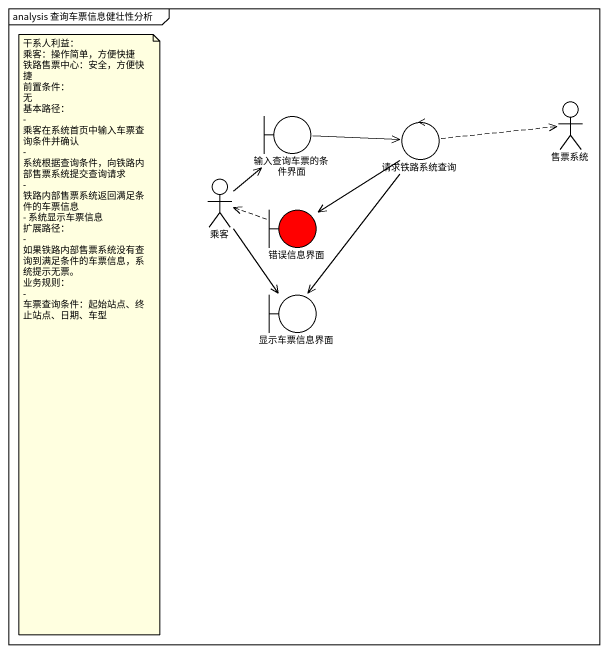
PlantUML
@startuml
mainframe analysis 查询车票信息健壮性分析
actor 售票系统
boundary 输入查询车票的条件界面
control 请求铁路系统查询
actor 乘客
boundary 错误信息界面 #FF0000
boundary 显示车票信息界面
输入查询车票的条件界面 -right-> 请求铁路系统查询
请求铁路系统查询 .right.> 售票系统
请求铁路系统查询 --> 错误信息界面
请求铁路系统查询 --> 显示车票信息界面
乘客 -up-> 输入查询车票的条件界面
乘客 --> 显示车票信息界面
错误信息界面 .left.> 乘客
note as N1
  干系人利益：
  乘客：操作简单，方便快捷
  铁路售票中心：安全，方便快捷
  前置条件：
  无
  基本路径：
  - 乘客在系统首页中输入车票查询条件并确认
  - 系统根据查询条件，向铁路内部售票系统提交查询请求
  - 铁路内部售票系统返回满足条件的车票信息
  - 系统显示车票信息
  扩展路径：
  - 如果铁路内部售票系统没有查询到满足条件的车票信息，系统提示无票。
  业务规则：
  - 车票查询条件：起始站点、终止站点、日期、车型
end note
@enduml
